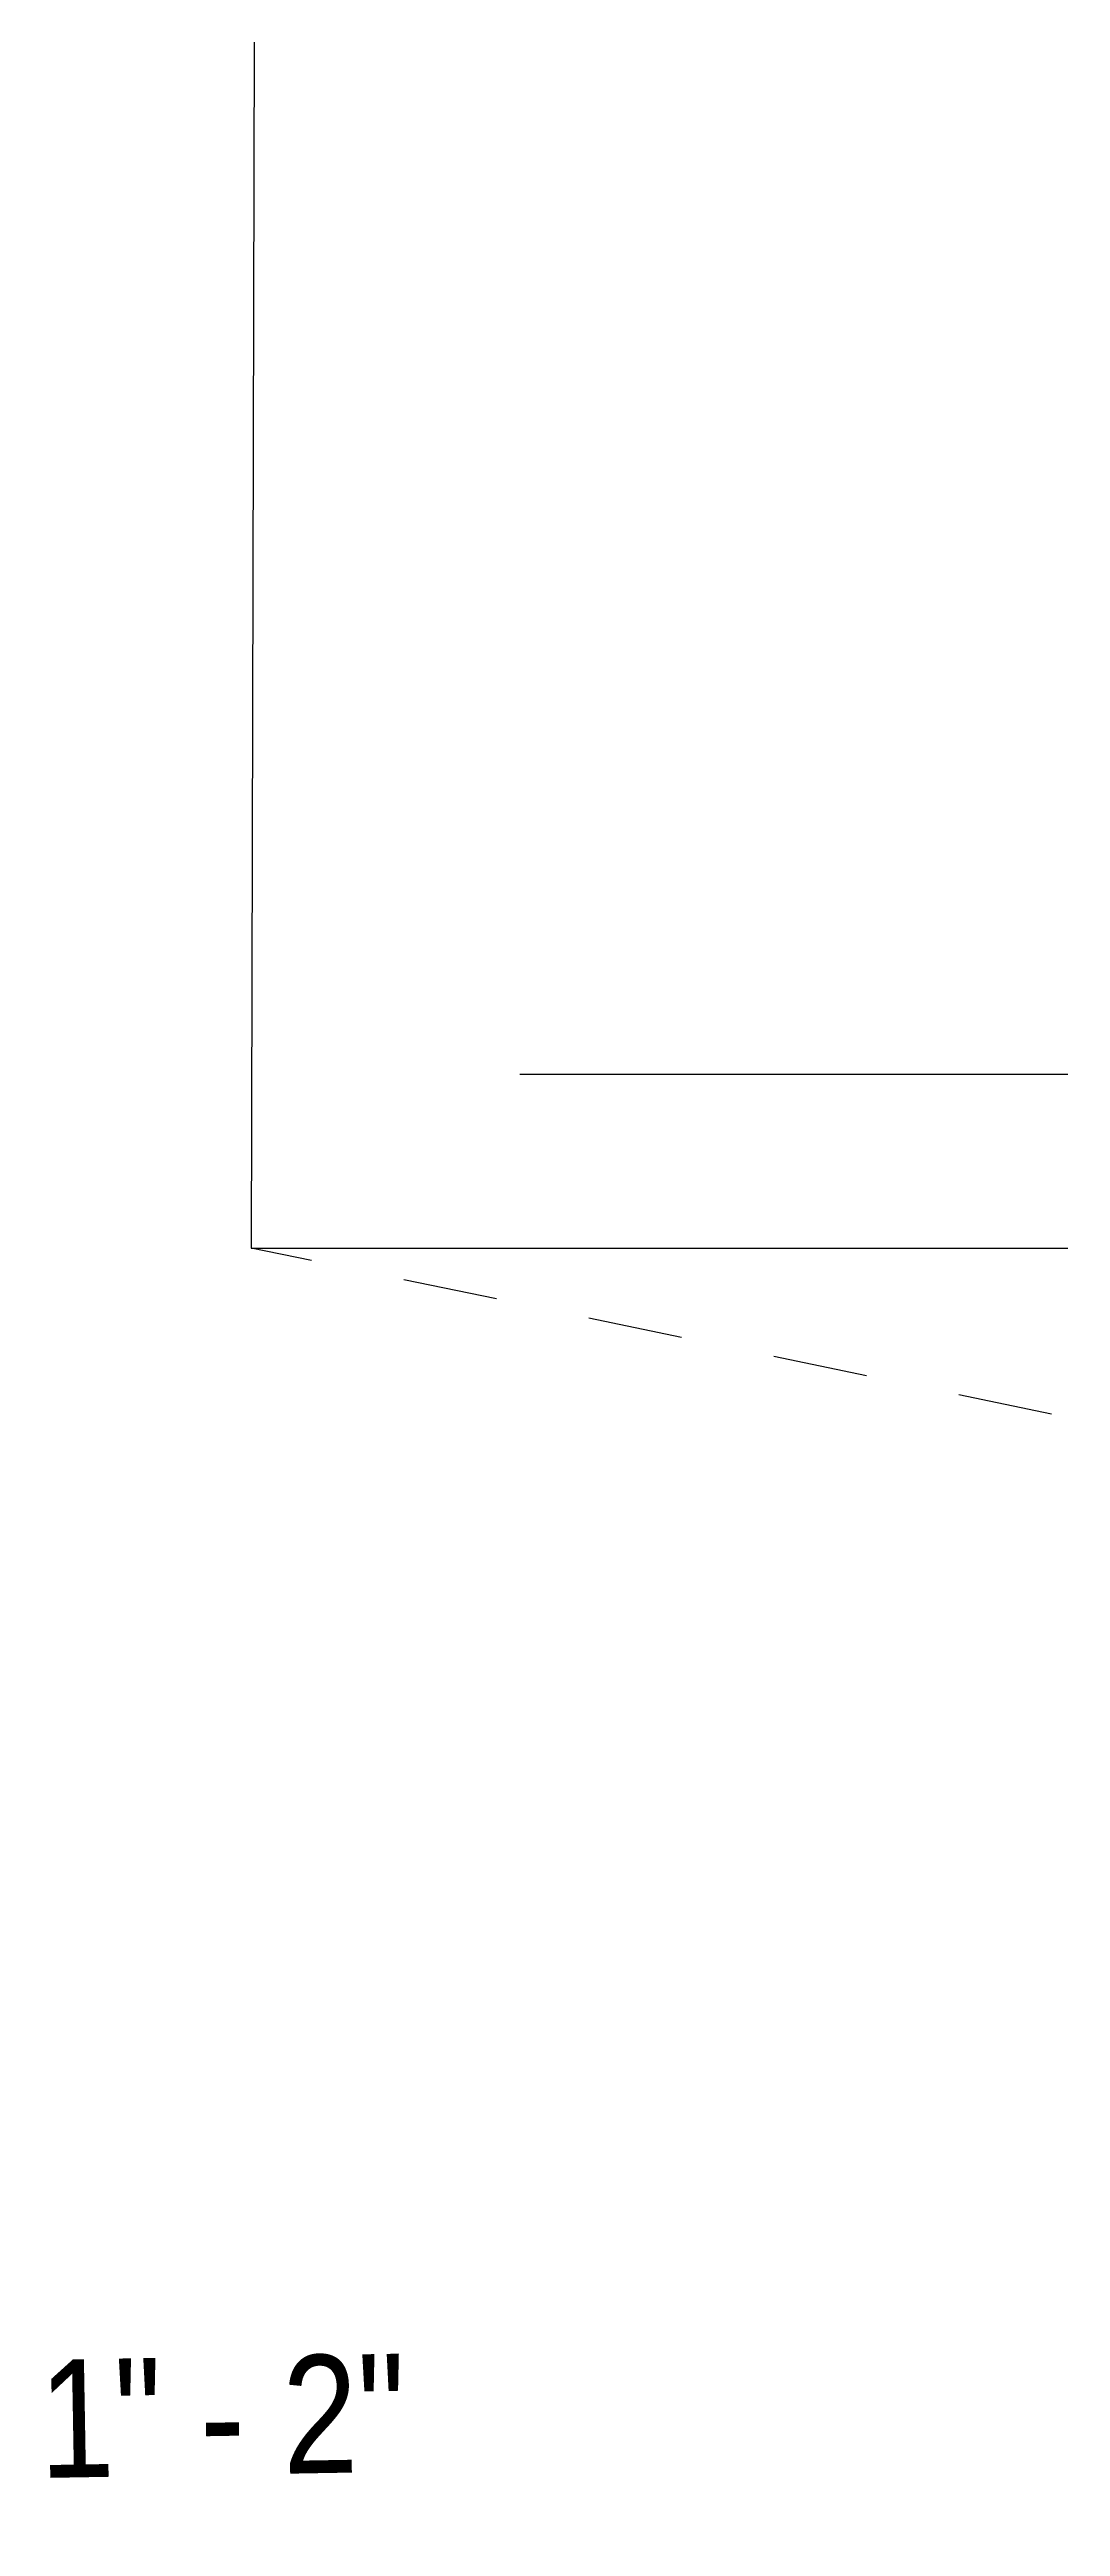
# Model space of a CAD drawing. Extents: x -1392 to 5791, y -3809 to 1722.
# Drawn here: x -609.4 to -513, y -1711.3 to -1475.2 of the extents above; entities that cross this region are included whole.
import ezdxf

# ---------------------------------------------------------------- set-up
doc = ezdxf.new("R2010")
doc.units = 0
doc.header["$MEASUREMENT"] = 0
doc.linetypes.add('AI-Linetype-50', pattern=[18.002632, 9.001316, -9.001316])
for name, color, linetype, lineweight in [('.ATI-TEXT', 7, 'Continuous', 0), ('G-ANNO-TTLB', 7, 'Continuous', 0), ('TYVEK', 7, 'Continuous', 0)]:
    doc.layers.add(name, color=color, linetype=linetype, lineweight=lineweight)

msp = doc.modelspace()

# ---------------------------------------------------------------- hatches: boundary and pattern name
at = {"layer": 'G-ANNO-TTLB', "true_color": 0xff00ff, "transparency": 33554687}
h = msp.add_hatch(color=6, dxfattribs=at)
edge = h.paths.add_edge_path()
edge.add_spline(control_points=[(1773.02, -3692.6), (1773.02, -3692.6), (-1156.5, -3692.6), (-1156.5, -3692.6), (-1156.5, -3692.6), (-1156.5, -1235.6), (-1156.5, -1235.6), (-1156.5, -1235.6), (1773.02, -1235.6), (1773.02, -1235.6), (1773.02, -1235.6), (1773.02, -3692.6), (1773.02, -3692.6)], knot_values=[0, 0, 0, 0, 1, 1, 1, 2, 2, 2, 3, 3, 3, 4, 4, 4, 4], degree=3, periodic=0)
edge = h.paths.add_edge_path()
edge.add_spline(control_points=[(-1147.5, -1244.6), (-1147.5, -1244.6), (-1147.5, -3683.6), (-1147.5, -3683.6), (-1147.5, -3683.6), (1764.02, -3683.6), (1764.02, -3683.6), (1764.02, -3683.6), (1764.02, -1244.6), (1764.02, -1244.6), (1764.02, -1244.6), (-1147.5, -1244.6), (-1147.5, -1244.6)], knot_values=[0, 0, 0, 0, 1, 1, 1, 2, 2, 2, 3, 3, 3, 4, 4, 4, 4], degree=3, periodic=0)
edge.add_line((-1147.5, -1244.6), (-1147.5, -1244.6))

# ---------------------------------------------------------------- linework, layer by layer
at = {"layer": 'G-ANNO-TTLB'}
for points in [[(1773.02, -3692.6), (1773.02, -3692.6), (-1156.5, -3692.6), (-1156.5, -3692.6), (-1156.5, -3692.6), (-1156.5, -1235.6), (-1156.5, -1235.6), (-1156.5, -1235.6), (1773.02, -1235.6), (1773.02, -1235.6), (1773.02, -1235.6), (1773.02, -3692.6), (1773.02, -3692.6)], [(-1147.5, -1244.6), (-1147.5, -1244.6), (-1147.5, -3683.6), (-1147.5, -3683.6), (-1147.5, -3683.6), (1764.02, -3683.6), (1764.02, -3683.6), (1764.02, -3683.6), (1764.02, -1244.6), (1764.02, -1244.6), (1764.02, -1244.6), (-1147.5, -1244.6), (-1147.5, -1244.6)]]:
    msp.add_open_spline(points, degree=3, knots=[0, 0, 0, 0, 1, 1, 1, 2, 2, 2, 3, 3, 3, 4, 4, 4, 4], dxfattribs=at)
at = {"layer": 'TYVEK', "color": 1, "lineweight": 25, "true_color": 0xff0000}
msp.add_line((-474.03, -1572.92), (-564.52, -1572.92), dxfattribs=at)
at = {"layer": 'TYVEK', "color": 18, "linetype": 'AI-Linetype-50', "lineweight": 25, "true_color": 0x000000}
msp.add_line((-178.96, -1674.8), (-590.15, -1589.48), dxfattribs=at)
at = {"layer": 'TYVEK', "color": 18, "lineweight": 25, "true_color": 0x000000}
msp.add_lwpolyline([(-491.67, -1589.48), (-333.51, -1589.48), (-333.51, -1448.72), (-589.79, -1448.72), (-590.15, -1589.48), (-491.67, -1589.48)], dxfattribs=at)

# ---------------------------------------------------------------- texts
at = {"layer": '.ATI-TEXT', "insert": (-610.26, -1706.72), "char_height": 0.2, "attachment_point": 7, "rotation": 0.9999}
msp.add_mtext('\\C1;\\c255;\\FArial Narrow|b0|i0|c1;\\H11.253424;\\W1.000002;1" - 2"', dxfattribs=at)

doc.saveas('drawing.dxf')
